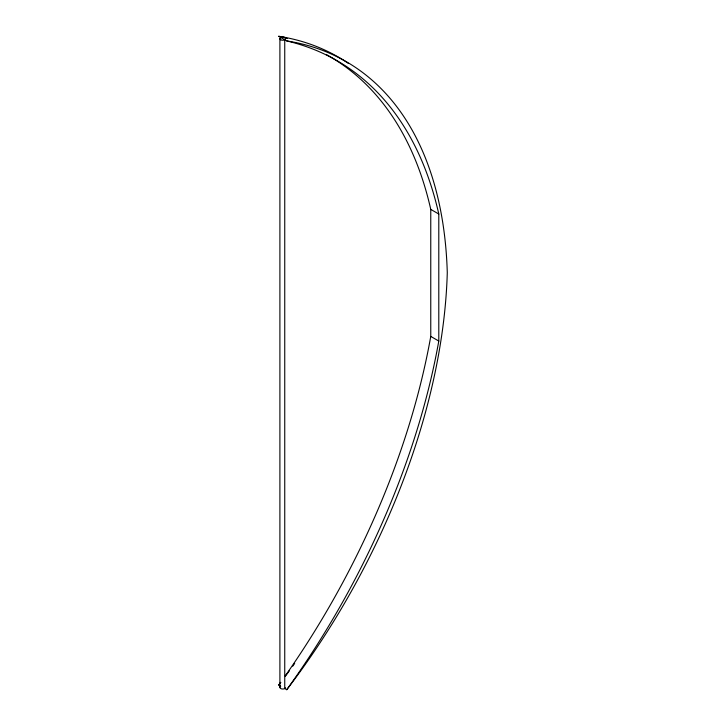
<?xml version="1.0" encoding="UTF-8"?>
<svg xmlns="http://www.w3.org/2000/svg" width="726" height="726" viewBox="0 0 726 726"><rect width="100%" height="100%" fill="white"/><g stroke="black" fill="none" stroke-linecap="round" stroke-linejoin="round"><path stroke-width="1.09" d="M281.969 37.09A537.912 310.565 -60 0 0 278.72 36.3L286.752 40.937A537.912 310.565 -60 0 1 438.794 214.025L438.794 341.048A537.912 310.565 -60 0 1 286.752 689.7L284.746 688.538L284.746 39.776M326.573 54.677A537.912 310.565 -60 0 1 430.763 209.397L438.794 214.025M430.763 209.397L430.763 336.41L438.794 341.048M280.672 682.349A537.912 310.565 -60 0 1 278.72 685.063L280.726 686.224A2.84 1.643 0 0 0 281.316 688.802A2.84 1.643 0 0 0 285.481 687.803M279.9 38.614L279.9 687.386M286.752 689.7A489.515 282.623 -60 0 0 447.28 272.64A489.515 282.623 -60 0 0 286.752 40.937M284.111 37.643A537.912 310.565 -60 0 1 287.315 38.514M278.72 36.3A489.515 282.623 -60 0 1 348.208 63.289M294.674 663.437A489.515 282.623 -60 0 1 292.714 666.178M289.42 670.724A489.515 282.623 -60 0 1 285.436 676.142M280.744 682.404A489.515 282.623 -60 0 1 278.72 685.063M430.763 336.41A537.912 310.565 -60 0 1 285.182 675.979M280.726 39.776A2.84 1.643 0 0 0 285.481 39.041A2.84 1.643 0 0 0 282.006 37.035A2.84 1.643 0 0 0 280.726 39.776"/></g></svg>
